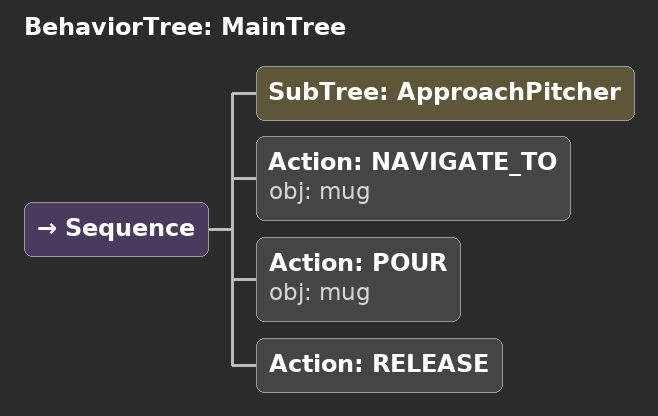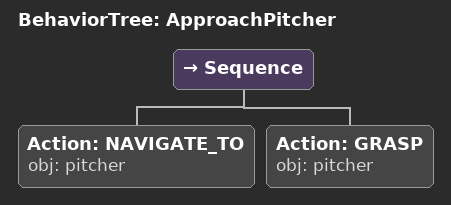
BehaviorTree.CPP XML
<root main_tree_to_execute="MainTree">
  <BehaviorTree ID="MainTree">
    <Sequence>
      <!-- Execute subtree ApproachPitcher -->
      <SubTree ID="ApproachPitcher" />
      <!-- Navigate to mug -->
      <Action ID="NAVIGATE_TO" obj="mug" />
      <!-- Pour into mug -->
      <Action ID="POUR" obj="mug" />
      <!-- Release -->
      <Action ID="RELEASE" />
    </Sequence>
  </BehaviorTree>
  <!-- Subtree definition ApproachPitcher -->
  <BehaviorTree ID="ApproachPitcher">
    <Sequence>
      <!-- Navigate to pitcher -->
      <Action ID="NAVIGATE_TO" obj="pitcher" />
      <!-- Grasp pitcher -->
      <Action ID="GRASP" obj="pitcher" />
    </Sequence>
  </BehaviorTree>
</root>
